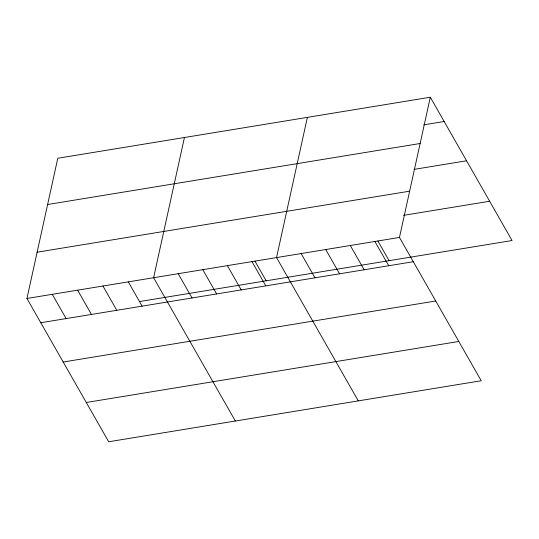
<?xml version="1.0" encoding="UTF-8"?>
<svg xmlns="http://www.w3.org/2000/svg" width="539" height="539" viewBox="0 0 539 539"><rect width="100%" height="100%" fill="white"/><g stroke="black" fill="none" stroke-linecap="round" stroke-linejoin="round"><path stroke-width="0.81" d="M430.311 97.229L399.473 237.443L481.212 380.743L108.689 441.771L26.95 298.471L57.788 158.257L430.311 97.229L512.05 240.529L139.527 301.557M184.446 137.506L153.608 277.72L235.348 421.02M307.378 117.367L276.541 257.581L358.28 400.881M423.667 124.859L444.156 121.497M47.614 204.524L420.137 143.502M414.107 169.374L466.558 160.784M37.124 252.198L409.653 191.177M403.59 215.344L489.648 201.249M26.95 298.471L399.473 237.443M40.796 322.74L413.319 261.718M63.198 362.019L435.721 300.998M86.28 402.492L458.804 341.463M377.913 241.027L389.118 260.667M374.888 241.472L388.734 265.74M350.303 245.501L364.142 269.769M325.718 249.53L339.557 273.799M301.126 253.559L314.971 277.828M254.981 261.166L266.185 280.806M251.956 261.61L265.801 285.879M227.37 265.639L241.209 289.908M202.779 269.668L216.624 293.937M178.193 273.691L192.039 297.966M128.275 281.87L142.121 306.139M102.942 286.02L116.788 310.289M77.616 290.171L91.455 314.439M52.283 294.321L66.122 318.589"/></g></svg>
